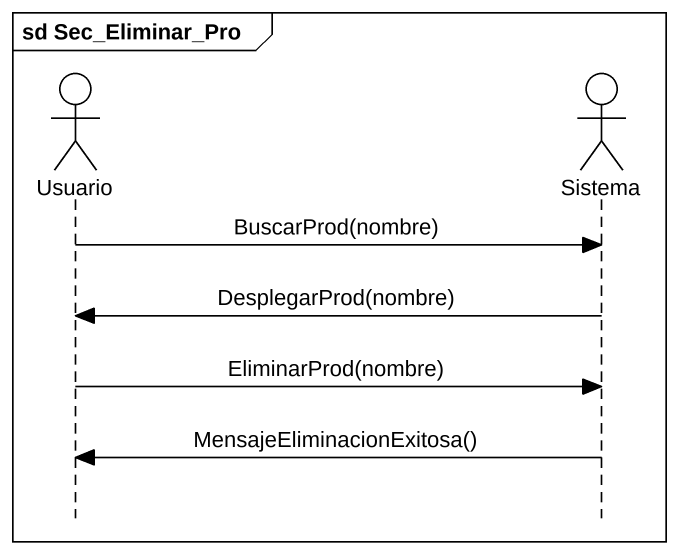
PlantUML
@startuml
mainframe sd Sec_Eliminar_Pro
hide footbox
actor Usuario
actor Sistema

Usuario -> Sistema : BuscarProd(nombre)
Sistema -> Usuario : DesplegarProd(nombre)
Usuario -> Sistema : EliminarProd(nombre)
Sistema -> Usuario : MensajeEliminacionExitosa()
@enduml
